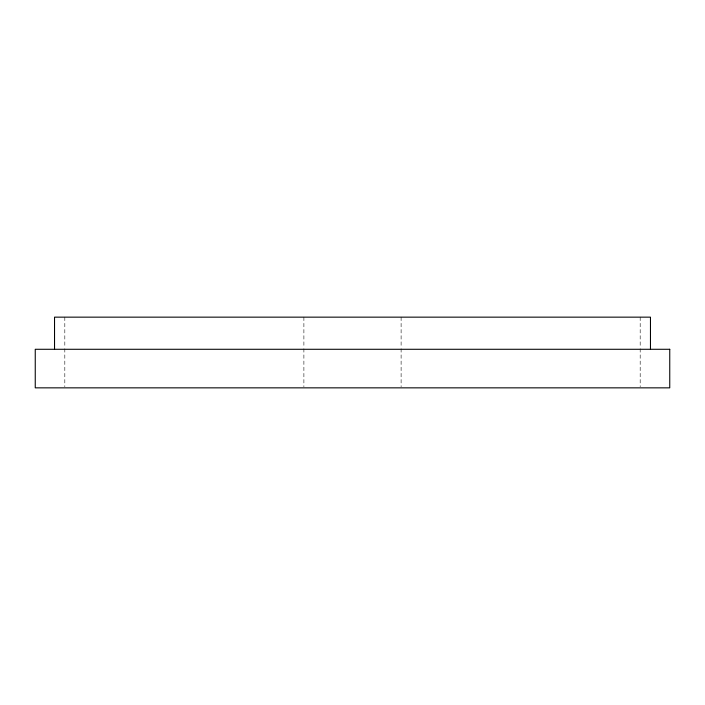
<?xml version="1.0" encoding="UTF-8"?>
<svg xmlns="http://www.w3.org/2000/svg" width="705" height="705" viewBox="0 0 705 705"><rect width="100%" height="100%" fill="white"/><g stroke="black" fill="none" stroke-linecap="round" stroke-linejoin="round"><path stroke-width="0.53" stroke-dasharray="3.52 2.64" d="M640.184 317.153L640.184 347.609M640.184 348.693L640.184 386.763M401.11 317.153L401.11 347.609M401.11 348.693L401.11 386.763M303.89 317.153L303.89 347.609M303.89 348.693L303.89 386.763M64.816 317.153L64.816 347.609M64.816 348.693L64.816 386.763"/><path stroke-width="1.06" d="M650.468 349.283L650.468 317.153L54.532 317.153L54.532 349.283M669.75 349.283L35.25 349.283L35.25 387.847L669.75 387.847L669.75 349.283"/></g></svg>
